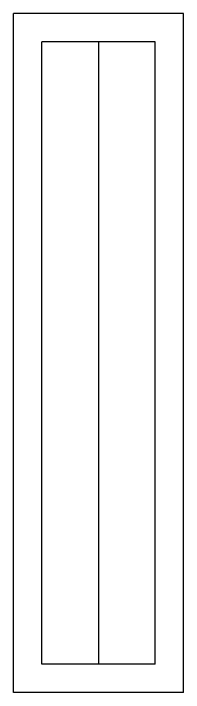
# Model space of a CAD drawing. Header units: inches. Extents: x -30960 to 5972, y 141 to 7569.
# Drawn here: x -30960.4 to -30942.4, y 7496.5 to 7568.5 of the extents above; entities that cross this region are included whole.
import ezdxf

# ---------------------------------------------------------------- set-up
doc = ezdxf.new("R2010")
doc.units = ezdxf.units.IN
doc.header["$LTSCALE"] = 0.5
doc.header["$MEASUREMENT"] = 0
doc.layers.add('A-Elev-South', color=7, linetype='Continuous')

msp = doc.modelspace()

# ---------------------------------------------------------------- linework, layer by layer
at = {"layer": 'A-Elev-South', "color": 252}
for p, q in [((-30960.403, 7496.515, 27769.981), (-30960.403, 7568.516, 9054.61)), ((-30942.403, 7568.516, 8448.458), (-30960.403, 7568.516, 8448.458)), ((-30942.403, 7496.515, 27769.981), (-30942.403, 7568.516, 9054.61)), ((-30957.403, 7499.515, 27769.981), (-30957.403, 7565.516, 8448.458)), ((-30945.403, 7565.516, 8448.458), (-30957.403, 7565.516, 8448.458)), ((-30945.403, 7499.515, 24847.915), (-30945.403, 7565.516, 6956.339)), ((-30945.403, 7499.515, 27769.981), (-30957.403, 7499.515, 27769.981)), ((-30942.403, 7496.515, 27769.981), (-30960.403, 7496.515, 27769.981))]:
    msp.add_line(p, q, dxfattribs=at)
at = {"layer": 'A-Elev-South'}
msp.add_line((-30951.403, 7565.516, 8448.458), (-30951.403, 7499.515, 27769.981), dxfattribs=at)

doc.saveas('drawing.dxf')
